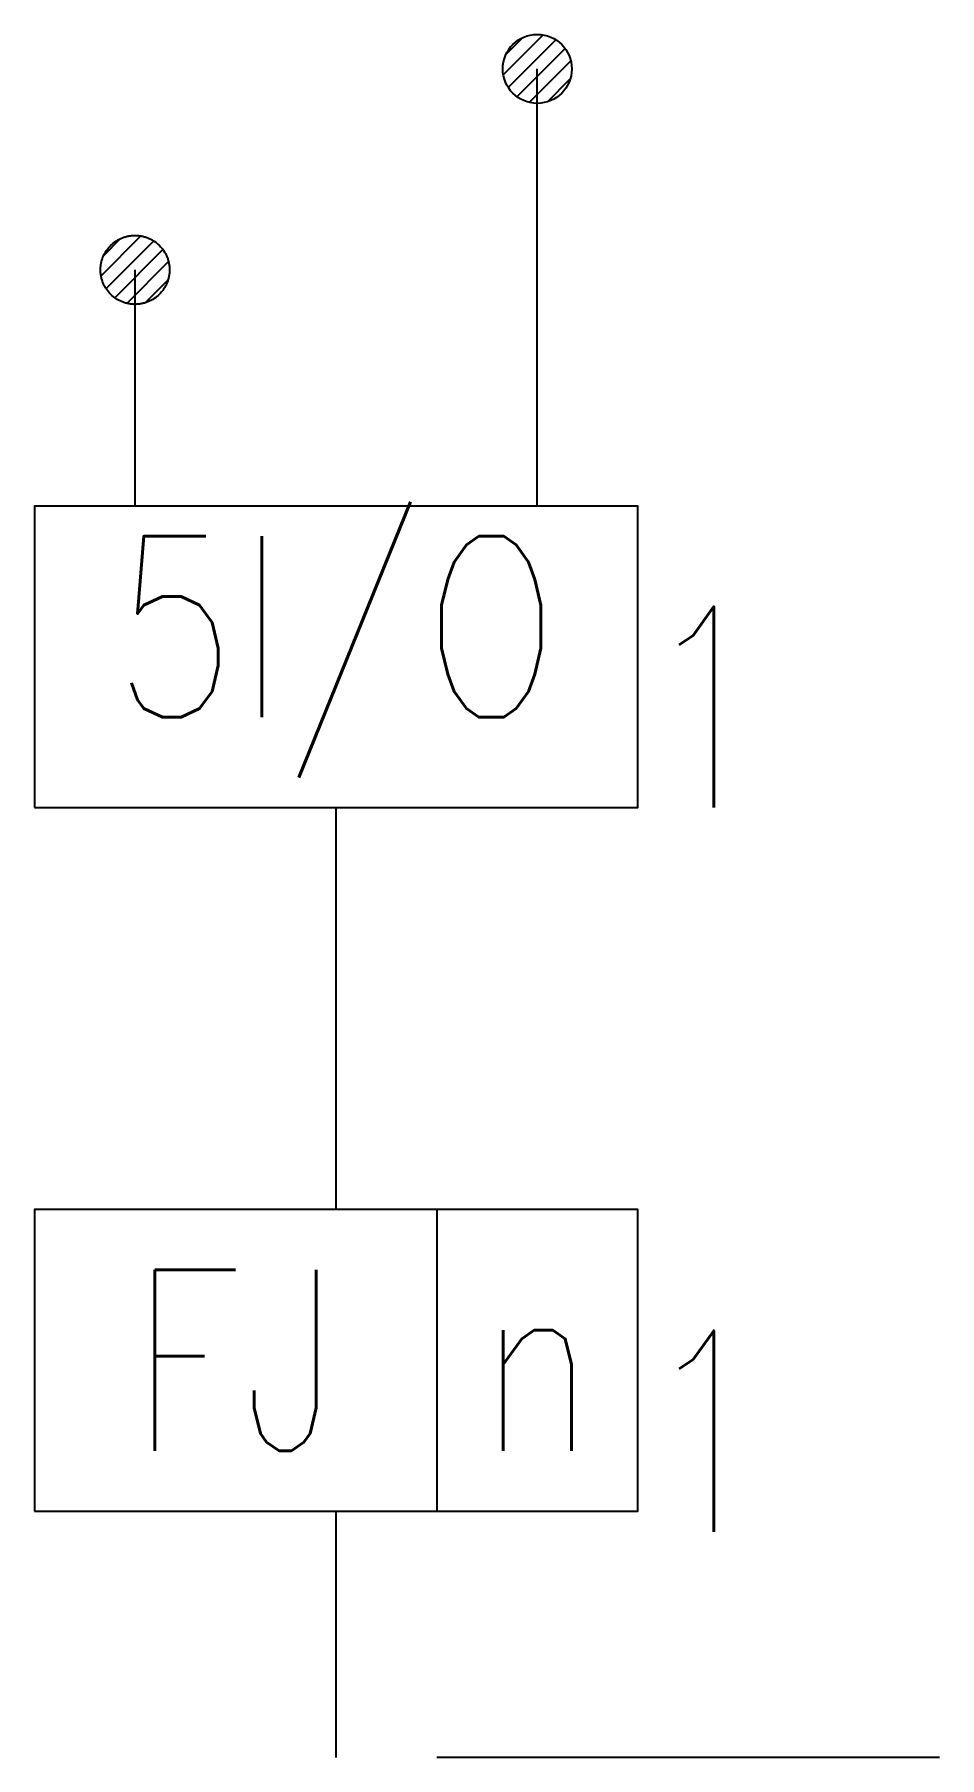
# Model space of a CAD drawing. Header units: millimetres. Extents: x 0 to 900, y 300 to 2015.
import ezdxf
from ezdxf.enums import TextEntityAlignment as Align

# ---------------------------------------------------------------- set-up
doc = ezdxf.new("R2010")
doc.units = ezdxf.units.MM
doc.header["$LTSCALE"] = 1000
doc.linetypes.add('DASH', pattern=[0.35, 0.25, -0.1])
doc.linetypes.add('DASHDOT', pattern=[1, 0.5, -0.25, 0, -0.25])
doc.layers.add('E-ANNO-TEXT', color=6, linetype='Continuous')
doc.layers.add('E-EQUIP', color=4, linetype='Continuous')
doc.styles.add('E-TEXT', font='romans.shx', dxfattribs={"width": 0.8, "bigfont": 'hztxt.shx'})

# ---------------------------------------------------------------- blocks, each defined once
blk = doc.blocks.new('FA-消防风机输入输出模块')
blk.add_lwpolyline([(-3, 0), (3, 0), (3, 3), (-3, 3)], close=True)
at = {"color": 6, "insert": (0, 1.5), "char_height": 1.8, "width": 6, "attachment_point": 5, "style": 'E-TEXT'}
blk.add_mtext('5I/O', dxfattribs=at)
blk = doc.blocks.new('FA-34-消防风机控制箱')
blk.add_line((1, 3), (1, 0))
blk.add_lwpolyline([(-3, 0), (3, 0), (3, 3), (-3, 3)], close=True)
at = {"color": 6, "insert": (-1, 1.5), "char_height": 1.8, "width": 4, "attachment_point": 5, "style": 'E-TEXT'}
blk.add_mtext('FJ', dxfattribs=at)
at = {"layer": 'E-EQUIP', "color": 6, "style": 'E-TEXT', "width": 0.8}
blk.add_attdef('N', text='', height=1.8, dxfattribs=at).set_placement((2, 1.5), align=Align.MIDDLE_CENTER)

msp = doc.modelspace()

# ---------------------------------------------------------------- hatches: boundary and pattern name
at = {"layer": 'E-ANNO-TEXT'}
h = msp.add_hatch(dxfattribs=at)
h.set_pattern_fill('ANSI31', color=11, scale=100, style=0)
h.set_pattern_definition([(45, (-380952.82, -218630.37), (-8.83883476, 8.83883476), [])])
h.paths.add_polyline_path([(534.3, 1980.8, 1), (465.7, 1980.8, 1)])
at = {"layer": 'E-ANNO-TEXT', "linetype": 'DASH'}
h = msp.add_hatch(dxfattribs=at)
h.set_pattern_fill('ANSI31', color=2, scale=100, style=0)
h.set_pattern_definition([(45, (-381352.82, -218830.368), (-8.83883476, 8.83883476), [])])
h.paths.add_polyline_path([(134.3, 1780.8, 1), (65.7, 1780.8, 1)])

# ---------------------------------------------------------------- linework, layer by layer
at = {"layer": 'E-ANNO-TEXT', "color": 11}
for p, q in [((500, 1545.7), (500, 1980.8)), ((300, 845.7), (300, 1245.7))]:
    msp.add_line(p, q, dxfattribs=at)
at = {"layer": 'E-ANNO-TEXT', "color": 2, "linetype": 'DASH'}
msp.add_line((100, 1545.7), (100, 1780.8), dxfattribs=at)
at = {"layer": 'E-ANNO-TEXT', "color": 0, "linetype": 'DASHDOT'}
for p, q in [((300, 300.5), (300, 545.7)), ((900, 300.5), (300, 300.5))]:
    msp.add_line(p, q, dxfattribs=at)
at = {"layer": 'E-ANNO-TEXT', "color": 11}
msp.add_circle((500, 1980.8), 34.3, dxfattribs=at)
at = {"layer": 'E-ANNO-TEXT', "color": 2, "linetype": 'DASH'}
msp.add_circle((100, 1780.8), 34.3, dxfattribs=at)

# ---------------------------------------------------------------- block references
at = {"layer": 'E-EQUIP', "xscale": 100, "yscale": 100, "zscale": 100}
msp.add_blockref('FA-消防风机输入输出模块', (300, 1245.7), dxfattribs=at)
at = {"layer": 'E-EQUIP'}
ref = msp.add_blockref('FA-34-消防风机控制箱', (300, 545.7), dxfattribs=dict(at, xscale=100, yscale=100, zscale=100))
ref.add_attrib('N', 'n', dxfattribs={"layer": '0', "color": 6, "height": 180, "style": 'E-TEXT', "width": 0.8}).set_placement((500, 695.7), align=Align.MIDDLE_CENTER)

# ---------------------------------------------------------------- texts
at = {"layer": 'E-ANNO-TEXT', "color": 6, "style": 'E-TEXT', "width": 0.8}
for p in [(600, 1245.7), (600, 525.2)]:
    msp.add_text('1', height=200, rotation=0, dxfattribs=at).set_placement(p)

doc.saveas('drawing.dxf')
